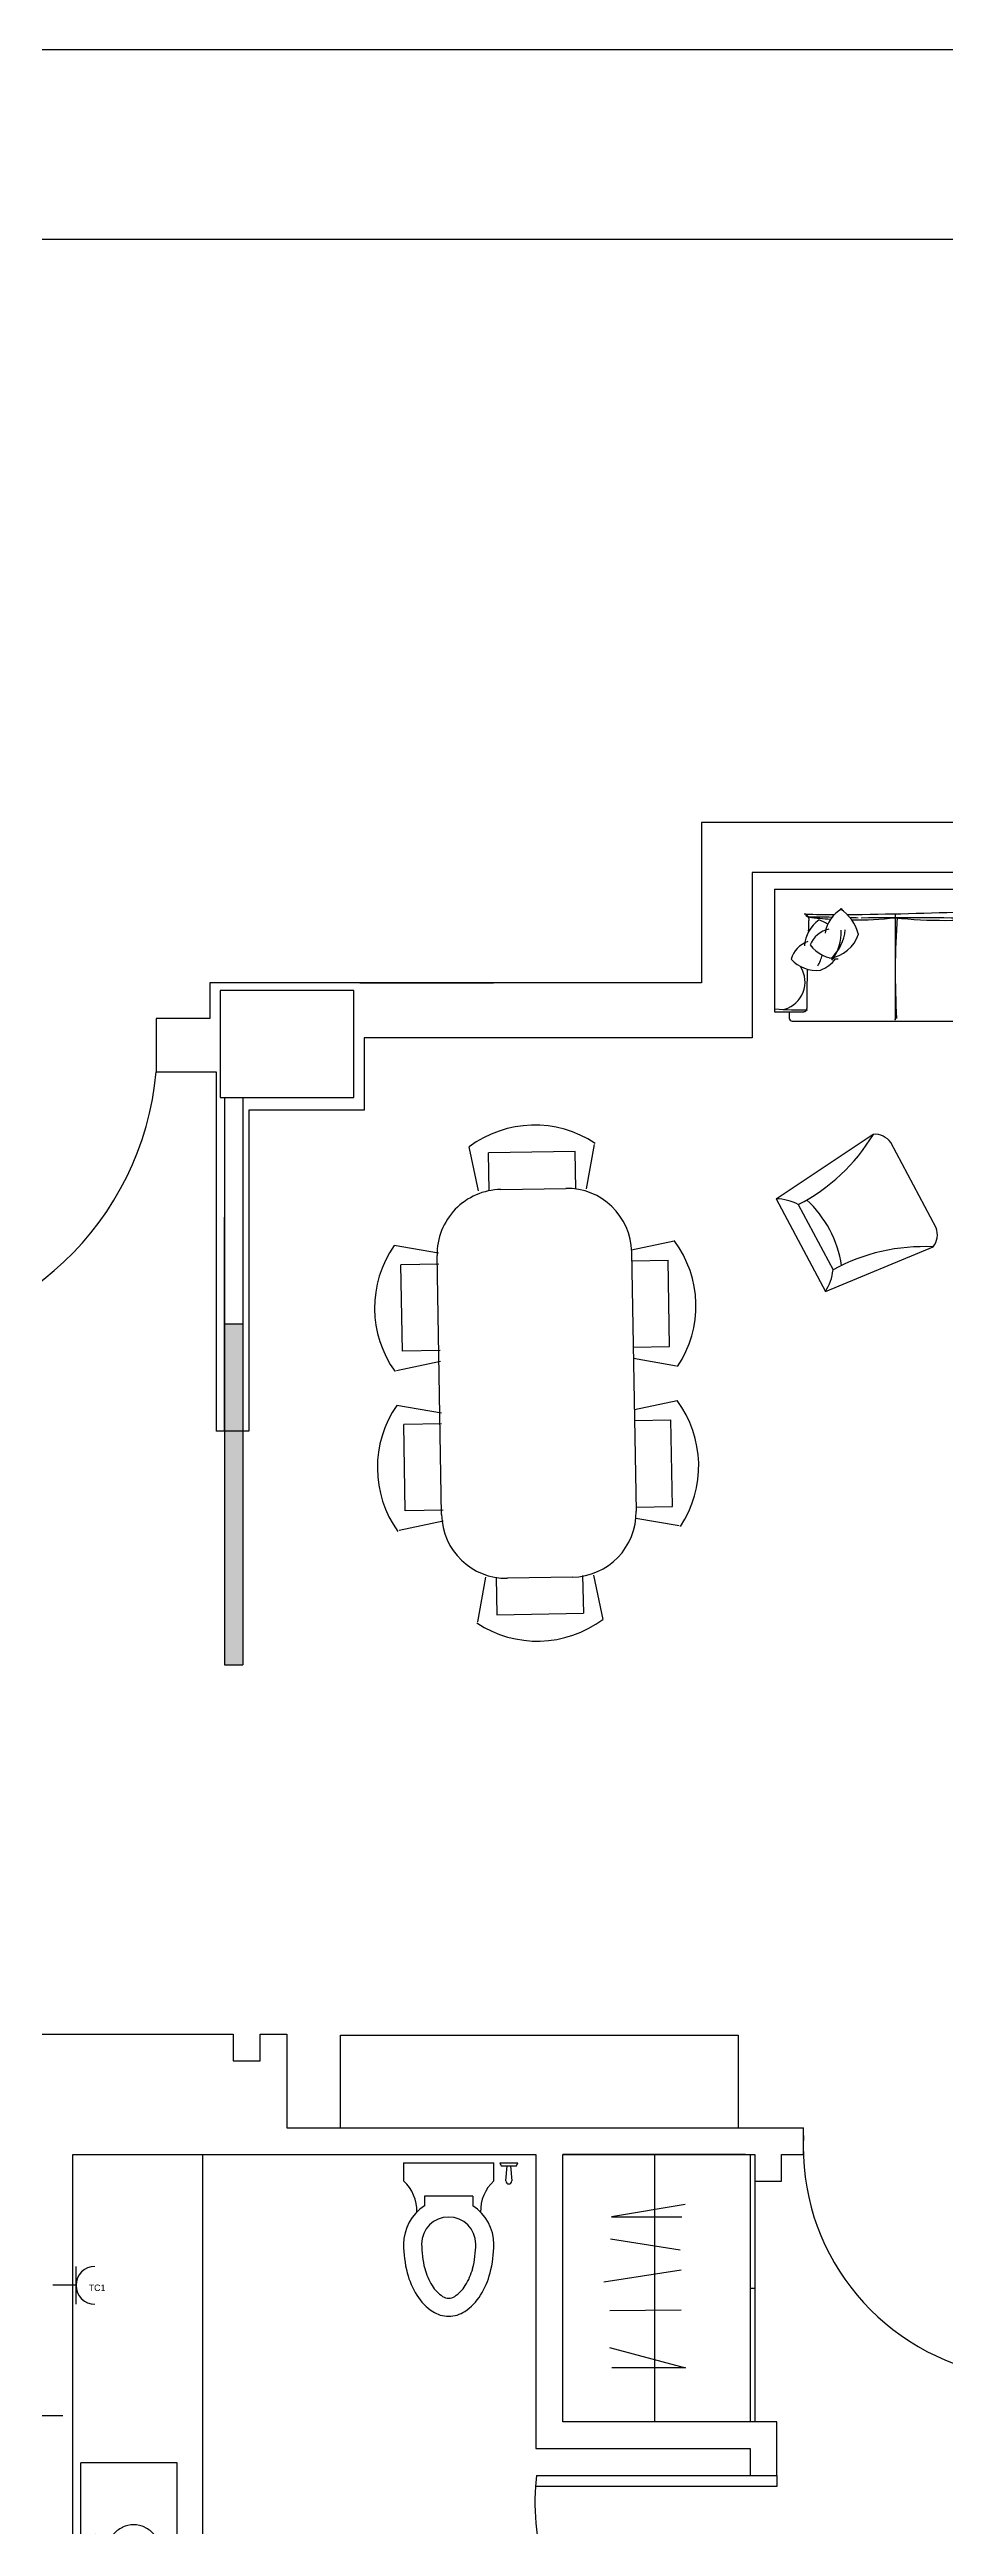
# Model space of a CAD drawing. Header units: millimetres. Extents: x 2377 to 4712, y -254 to 3188.
# Drawn here: x 2599.4 to 2670.3, y 1048.8 to 1244.8 of the extents above; entities that cross this region are included whole.
import ezdxf

# ---------------------------------------------------------------- set-up
doc = ezdxf.new("R2010")
doc.units = ezdxf.units.MM
doc.set_wipeout_variables(frame=1)
doc.layers.add('Enchufes', color=30, linetype='Continuous')
doc.layers.add('Mobiliario', color=254, linetype='Continuous')
doc.styles.get("Standard").update_dxf_attribs({"font": 'arial.ttf'})

# ---------------------------------------------------------------- blocks, each defined once
blk = doc.blocks.new('sl06-3')
blk.add_wipeout([(-1.097, 0), (-1.097, -0.785), (-1.004, -0.785), (-1.004, -0.826), (-0.998, -0.841), (-0.984, -0.846), (0.984, -0.846), (0.998, -0.841), (1.004, -0.826), (1.004, -0.785), (1.097, -0.785), (1.097, 0)])
for p, q in [((-1.097, 0), (0.187, 0)), ((-1.097, 0), (-1.097, -0.785)), ((1.097, 0), (0.187, 0)), ((1.097, 0), (1.097, -0.785)), ((-0.325, -0.163), (-0.325, -0.835)), ((0.325, -0.163), (0.325, -0.835)), ((-1.097, -0.785), (-0.911, -0.785)), ((-1.004, -0.785), (-1.004, -0.826)), ((1.097, -0.785), (0.911, -0.785)), ((1.004, -0.785), (1.004, -0.826)), ((-0.984, -0.846), (0.984, -0.846))]:
    blk.add_line(p, q)
for centre, radius, start, end in [((-0.561, -0.315), 0.216, 118.6365, 171.075), ((-0.832, -0.361), 0.281, 14.6616, 56.5316), ((-0.91, 27.813), 27.977, 270.565, 272.1795), ((0.331, 1.193), 1.348, 262.4802, 263.9065), ((0.044, 1.193), 1.348, 276.0935, 277.5198), ((0.779, 7.538), 7.701, 265.8451, 268.9224), ((0.832, -0.361), 0.281, 123.4684, 165.3384), ((0.561, -0.315), 0.216, 8.925, 61.3635), ((-0.911, -0.194), 0.0345, 350.3176, 84.0619), ((-0.69, -0.375), 0.216, 124.6365, 177.075), ((-0.734, 3.522), 3.685, 267.4551, 270.2867), ((-0.878, -0.16), 0.0199, 180, 270.2728), ((-3.416, -0.176), 2.538, 357.8878, 359.4607), ((-0.835, -7.469), 7.289, 89.1804, 90.3362), ((-0.582, 2.269), 2.466, 263.1189, 266.3413), ((-0.713, -0.421), 0.169, 102.9198, 157.8067), ((-0.909, -0.461), 0.281, 57.5154, 70.1262), ((-0.775, -0.218), 0.226, 277.5785, 341.9977), ((-0.925, -0.236), 0.281, 313.1105, 354.9805), ((-0.952, -0.282), 0.281, 322.0792, 3.9492), ((-0.835, -7.469), 7.289, 87.8611, 88.2702), ((-0.582, 2.269), 2.466, 269.4986, 276.0002), ((-0.253, -43.628), 43.444, 89.3664, 90.3826), ((4.318, -0.535), 4.643, 175.6133, 183.6304), ((0.003, 3.161), 3.361, 264.4086, 275.4919), ((0.423, -7.178), 6.994, 89.0148, 91.5985), ((4.967, -0.535), 4.643, 175.6133, 183.6304), ((0.587, 2.191), 2.389, 264.0009, 270.3979), ((0.775, -0.218), 0.226, 198.0023, 262.4215), ((0.835, -7.469), 7.289, 91.7298, 92.1389), ((0.925, -0.236), 0.281, 185.0195, 226.8895), ((0.952, -0.282), 0.281, 176.0508, 217.9208), ((0.734, 3.522), 3.685, 269.7133, 272.5449), ((0.835, -7.469), 7.289, 89.6638, 90.8196), ((0.587, 2.191), 2.389, 273.6594, 276.9846), ((0.713, -0.421), 0.169, 22.1933, 77.0802), ((0.909, -0.461), 0.281, 109.8738, 122.4846), ((0.69, -0.375), 0.216, 2.925, 55.3635), ((0.911, -0.194), 0.0345, 95.9381, 189.6824), ((3.416, -0.176), 2.538, 180.5393, 182.1122), ((0.878, -0.16), 0.0199, 269.7272, 0), ((-0.83, -0.496), 0.169, 108.9198, 163.8067), ((-0.828, -0.299), 0.222, 222.585, 276.1295), ((-0.691, -0.225), 0.222, 216.585, 270.1295), ((-1.063, -0.35), 0.281, 329.6739, 345.032), ((-0.886, -0.309), 0.226, 291.1732, 322.6277), ((0.691, -0.225), 0.222, 269.8705, 323.415), ((0.886, -0.309), 0.226, 217.3723, 248.8268), ((1.063, -0.35), 0.281, 194.968, 210.3261), ((0.828, -0.299), 0.222, 263.8705, 317.415), ((0.83, -0.496), 0.169, 16.1933, 71.0802), ((-1.081, -0.596), 0.179, 285.638, 32.2993), ((6.398, -0.722), 7.289, 178.3493, 180.3362), ((-6.398, -0.722), 7.289, 359.6638, 1.6507), ((1.081, -0.596), 0.179, 147.7007, 254.362), ((-0.927, 1.876), 2.649, 266.4089, 270.8584), ((-0.911, -0.765), 0.0199, 270, 0.2728), ((0.927, 1.876), 2.649, 269.1416, 273.5911), ((0.911, -0.765), 0.0199, 179.7272, 270), ((-0.984, -0.826), 0.0199, 180, 270), ((0.984, -0.826), 0.0199, 270, 0)]:
    blk.add_arc(centre, radius, start, end)
for p in [(-0.325, -0.835), (0.325, -0.835)]:
    blk.add_point(p)
blk = doc.blocks.new('sl06-1')
blk.add_wipeout([(0, -0.313), (0, 0.313), (0.691, 0.38), (0.722, 0.361), (0.74, 0.342), (0.75, 0.32), (0.76, 0.288), (0.76, -0.288), (0.751, -0.319), (0.736, -0.346), (0.712, -0.367), (0.691, -0.38)])
at = {"linetype": 'ByBlock'}
for p, q in [((0, 0.313), (0.691, 0.38)), ((0, 0.313), (0, -0.313)), ((0.1, 0.221), (0.1, -0.221)), ((0.76, -0.288), (0.76, 0.288)), ((0, -0.313), (0.691, -0.38))]:
    blk.add_line(p, q, dxfattribs=at)
for centre, radius, start, end in [((-0.146, 0.053), 0.298, 34.1973, 60.6083), ((0.114, 1.345), 1.125, 269.3185, 300.8671), ((0.643, 0.272), 0.118, 7.6143, 66.1255), ((-0.478, 0), 0.673, 340.7839, 19.2161), ((-0.146, -0.053), 0.298, 299.3917, 325.8027), ((0.114, -1.345), 1.125, 59.1329, 90.6815), ((0.643, -0.272), 0.118, 293.8745, 352.3857)]:
    blk.add_arc(centre, radius, start, end, dxfattribs=at)
blk = doc.blocks.new('bn04-7')
for p, q in [((0, 0), (0, -0.147)), ((-0.6, 0), (0.6, 0)), ((-0.6, -0.6), (-0.6, 0)), ((-0.058, -0.092), (-0.151, -0.092)), ((-0.122, -0.087), (-0.112, -0.087)), ((-0.122, -0.098), (-0.112, -0.098)), ((-0.1, -0.148), (-0.1, -0.045)), ((-0.033, -0.08), (-0.02, -0.271)), ((0.034, -0.086), (0.02, -0.271)), ((0.058, -0.092), (0.151, -0.092)), ((0.1, -0.148), (0.1, -0.045)), ((0.122, -0.087), (0.112, -0.087)), ((0.122, -0.098), (0.112, -0.098)), ((0.6, -0.6), (0.6, 0)), ((-0.005, -0.286), (0.005, -0.286)), ((-0.6, -0.6), (0.6, -0.6))]:
    blk.add_line(p, q)
for centre, radius in [((-0.1, -0.092), 0.0118), ((0.1, -0.092), 0.0118), ((0, -0.328), 0.03), ((0, -0.328), 0.02)]:
    blk.add_circle(centre, radius)
for centre, radius, start, end in [((-0.142, -0.092), 0.0118, 39.1354, 320.8646), ((-0.131, -0.083), 0.0025, 219.1354, 256.4029), ((-0.131, -0.101), 0.0025, 103.5971, 140.8646), ((-0.123, -0.049), 0.0381, 256.4029, 272.0458), ((-0.123, -0.136), 0.0381, 87.9542, 103.5971), ((-0.1, -0.092), 0.0299, 191.7173, 168.2827), ((-0.1, -0.092), 0.0235, 194.2864, 165.7136), ((-0.112, -0.084), 0.003, 270, 324.6965), ((-0.112, -0.101), 0.003, 35.3035, 90), ((0, -0.393), 0.249, 96.5773, 109.6169), ((0.055, -0.103), 0.0911, 153.0547, 165.3672), ((-0.006, -0.094), 0.0379, 104.9144, 122.742), ((0, -0.113), 0.0583, 90, 104.9144), ((0, -0.113), 0.0583, 75.0856, 90), ((0.005, -0.094), 0.0379, 57.258, 75.0856), ((-0.056, -0.103), 0.0911, 14.6328, 26.9453), ((0, -0.393), 0.249, 70.3831, 83.252), ((0.025, -0.085), 0.00867, 0, 32.7882), ((0.025, -0.085), 0.00867, 350.3449, 0), ((0.1, -0.092), 0.0299, 11.7173, 348.2827), ((0.1, -0.092), 0.0235, 14.2864, 345.7136), ((0.112, -0.084), 0.003, 215.3035, 270), ((0.112, -0.101), 0.003, 90, 144.6965), ((0.123, -0.049), 0.0381, 267.9542, 283.5971), ((0.123, -0.136), 0.0381, 76.4029, 92.0458), ((0.131, -0.083), 0.0025, 283.5971, 320.8646), ((0.131, -0.101), 0.0025, 39.1354, 76.4029), ((0.142, -0.092), 0.0118, 219.1354, 140.8646), ((-0.055, -0.328), 0.16, 154.2946, 180), ((-0.028, -0.341), 0.189, 130.7108, 154.2946), ((-0.011, -0.361), 0.216, 109.6169, 130.7108), ((-0.005, -0.271), 0.015, 180, 270), ((0.005, -0.271), 0.015, 270, 0), ((0.011, -0.361), 0.216, 49.2892, 70.3831), ((0.028, -0.341), 0.189, 25.7054, 49.2892), ((0.055, -0.328), 0.16, 0, 25.7054), ((-0.055, -0.328), 0.16, 180, 205.7054), ((-0.028, -0.315), 0.189, 205.7054, 229.2892), ((-0.011, -0.295), 0.216, 229.2892, 250.3831), ((0.011, -0.295), 0.216, 289.6169, 310.7108), ((0.028, -0.315), 0.189, 310.7108, 334.2946), ((0.055, -0.328), 0.16, 334.2946, 360), ((0, -0.264), 0.249, 250.3831, 270), ((0, -0.264), 0.249, 270, 289.6169)]:
    blk.add_arc(centre, radius, start, end)
blk = doc.blocks.new('bn34-3')
at = {"linetype": 'ByBlock'}
for p, q in [((-0.1765, 0), (-0.1765, -0.0706)), ((-0.1765, 0), (0.1765, 0)), ((0.1765, -0.0706), (0.1765, 0)), ((0.2, 0), (0.2706, 0)), ((0.2, 0), (0.2059, -0.0118)), ((0.2647, -0.0118), (0.2706, 0)), ((0.2059, -0.0118), (0.2647, -0.0118)), ((0.2235, -0.0706), (0.2294, -0.0118)), ((0.2412, -0.0118), (0.2471, -0.0706)), ((-0.0941, -0.1294), (-0.0941, -0.1684)), ((0.0941, -0.1294), (-0.0941, -0.1294)), ((0.0941, -0.1294), (0.0941, -0.1684))]:
    blk.add_line(p, q, dxfattribs=at)
for centre, radius, start, end in [((-0.2843, -0.1882), 0.1596, 358.33784, 47.48955), ((0.2843, -0.1882), 0.1596, 132.51045, 181.66216), ((0.2353, -0.0706), 0.0118, 180, 0), ((0, -0.3176), 0.1765, 122.23095, 180), ((0, -0.3176), 0.1765, 0, 57.76905), ((0, -0.3176), 0.1059, 0, 180), ((0.2737, -0.3176), 0.4502, 180.00004, 194.51425), ((0.2737, -0.3176), 0.3796, 180.00003, 194.51424), ((-0.2737, -0.3176), 0.3796, 345.48576, 359.99997), ((-0.2737, -0.3176), 0.4502, 345.48575, 359.99996), ((0.1387, -0.3526), 0.3108, 194.51426, 212.00539), ((0.1387, -0.3526), 0.2402, 194.51426, 212.0054), ((0.0535, -0.4059), 0.1397, 212.00541, 236.46587), ((-0.0535, -0.4059), 0.1397, 303.53413, 327.99459), ((-0.1387, -0.3526), 0.2402, 327.9946, 345.48574), ((-0.1387, -0.3526), 0.3108, 327.99461, 345.48574), ((0.0535, -0.4059), 0.2103, 212.00541, 236.46588), ((0, -0.4866), 0.1134, 236.46593, 269.99995), ((0, -0.4866), 0.0428, 236.46596, 269.99998), ((0, -0.4866), 0.0428, 270.00002, 303.53404), ((0, -0.4866), 0.1134, 270.00005, 303.53407), ((-0.0535, -0.4059), 0.2103, 303.53412, 327.99459)]:
    blk.add_arc(centre, radius, start, end, dxfattribs=at)

msp = doc.modelspace()

# ---------------------------------------------------------------- hatches: boundary and pattern name
at = {"transparency": 33554687}
h = msp.add_hatch(color=256, dxfattribs=at)
h.dxf.hatch_style = 1
h.paths.add_polyline_path([(2614.71, 1143.97), (2613.26, 1143.97), (2613.26, 1135.5), (2614.71, 1135.5)])
h = msp.add_hatch(color=256, dxfattribs=at)
h.dxf.hatch_style = 1
h.paths.add_polyline_path([(2614.71, 1135.5), (2613.26, 1135.5), (2613.26, 1117.01), (2614.71, 1117.01)])

# ---------------------------------------------------------------- linework, layer by layer
for p, q in [((2377.31, 1244.79), (2797.31, 1244.79)), ((2392.36, 1229.79), (2787.85, 1229.79)), ((2650.99, 1183.64), (2650.99, 1170.95)), ((2692.06, 1183.64), (2650.99, 1183.64)), ((2655, 1179.68), (2655, 1166.6)), ((2685.09, 1179.68), (2655, 1179.68)), ((2650.99, 1170.95), (2612.09, 1170.95)), ((2612.09, 1170.95), (2612.09, 1168.14)), ((2623.5, 1170.34), (2612.92, 1170.34)), ((2612.92, 1170.34), (2612.92, 1161.88)), ((2623.5, 1161.88), (2623.5, 1170.34)), ((2623.96, 1170.95), (2634.54, 1170.95)), ((2612.09, 1168.14), (2607.86, 1168.14)), ((2607.86, 1168.14), (2607.86, 1163.91)), ((2655, 1166.6), (2624.3, 1166.6)), ((2624.3, 1166.6), (2624.3, 1160.89)), ((2607.86, 1163.91), (2612.6, 1163.91)), ((2612.6, 1163.91), (2612.6, 1135.5)), ((2612.92, 1161.88), (2623.5, 1161.88)), ((2613.26, 1161.88), (2613.26, 1135.5)), ((2614.71, 1161.88), (2614.71, 1135.5)), ((2624.3, 1160.89), (2615.19, 1160.89)), ((2615.19, 1160.89), (2615.19, 1135.5)), ((2613.26, 1135.5), (2613.26, 1152.43)), ((2613.26, 1135.5), (2613.26, 1143.97)), ((2613.26, 1143.97), (2614.71, 1143.97)), ((2614.71, 1135.5), (2612.6, 1135.5)), ((2613.26, 1135.5), (2613.26, 1117.01)), ((2615.19, 1135.5), (2614.71, 1135.5)), ((2614.71, 1135.5), (2614.71, 1117.01)), ((2613.26, 1117.01), (2614.71, 1117.01)), ((2582.23, 1087.78), (2613.96, 1087.78)), ((2613.96, 1087.78), (2613.96, 1085.67)), ((2616.08, 1085.67), (2616.08, 1087.78)), ((2616.08, 1087.78), (2618.19, 1087.78)), ((2618.19, 1087.78), (2618.19, 1080.38)), ((2613.96, 1085.67), (2616.08, 1085.67)), ((2618.19, 1080.38), (2659.05, 1080.38)), ((2659.05, 1078.26), (2659.05, 1080.38)), ((2659.05, 1078.26), (2659.05, 1080.38)), ((2601.27, 1013.27), (2601.27, 1078.26)), ((2601.27, 1078.26), (2637.89, 1078.26)), ((2637.89, 1078.26), (2637.89, 1055)), ((2640.01, 1057.11), (2640.01, 1078.26)), ((2640.01, 1078.26), (2655.2, 1078.26)), ((2652.7, 1078.26), (2640.01, 1078.26)), ((2654.46, 1078.26), (2647.27, 1078.26)), ((2647.27, 1078.26), (2647.27, 1057.11)), ((2652.7, 1078.26), (2654.82, 1078.26)), ((2654.84, 1078.26), (2654.84, 1057.11)), ((2655.2, 1078.26), (2655.2, 1076.15)), ((2655.2, 1078.26), (2655.2, 1057.11)), ((2657.31, 1078.26), (2659.05, 1078.26)), ((2657.31, 1076.15), (2657.31, 1078.26)), ((2657.31, 1078.26), (2659.05, 1078.26)), ((2655.2, 1076.15), (2657.31, 1076.15)), ((2649.69, 1074.3), (2643.87, 1073.34)), ((2643.87, 1073.34), (2649.42, 1073.34)), ((2643.79, 1071.59), (2649.3, 1070.73)), ((2649.37, 1069.11), (2643.27, 1068.18)), ((2654.84, 1067.69), (2655.2, 1067.69)), ((2649.38, 1065.95), (2643.73, 1065.91)), ((2643.71, 1063.01), (2649.71, 1061.39)), ((2649.71, 1061.39), (2643.89, 1061.39)), ((2656.93, 1057.11), (2640.01, 1057.11)), ((2652.7, 1057.11), (2640.01, 1057.11)), ((2656.93, 1052.88), (2656.93, 1057.11)), ((2637.89, 1055), (2654.82, 1055)), ((2654.82, 1055), (2654.82, 1055)), ((2654.82, 1055), (2654.82, 1052.88)), ((2654.82, 1052.88), (2656.93, 1052.88))]:
    msp.add_line(p, q, dxfattribs=at)
at = {"layer": 'Enchufes', "transparency": 33554687}
for p, q in [((2601.52, 1066.42), (2601.52, 1069.41)), ((2601.52, 1067.92), (2599.7, 1067.92)), ((2598.67, 1057.61), (2600.49, 1057.61))]:
    msp.add_line(p, q, dxfattribs=at)
msp.add_arc((2603.02, 1067.92), 1.5, 89.9999, 269.9999, dxfattribs=at)
at = {"layer": 'Mobiliario', "transparency": 33554687}
for p, q in [((2641.89, 1154.65), (2642.51, 1158.16)), ((2633.35, 1154.5), (2632.61, 1157.99)), ((2640.98, 1157.62), (2634.15, 1157.5)), ((2634.2, 1154.51), (2634.15, 1157.5)), ((2641.04, 1154.63), (2640.98, 1157.62)), ((2635.11, 1154.61), (2640.24, 1154.7)), ((2645.44, 1149.84), (2648.83, 1150.56)), ((2630.19, 1149.56), (2626.67, 1150.17)), ((2630.2, 1148.7), (2627.21, 1148.65)), ((2627.33, 1141.82), (2627.21, 1148.65)), ((2630.43, 1128.89), (2630.08, 1149.39)), ((2645.45, 1149.66), (2645.81, 1129.16)), ((2645.46, 1148.97), (2648.34, 1149.02)), ((2648.46, 1142.19), (2648.34, 1149.02)), ((2630.34, 1141.01), (2626.85, 1140.27)), ((2630.32, 1141.87), (2627.33, 1141.82)), ((2645.58, 1142.14), (2648.46, 1142.19)), ((2645.6, 1141.26), (2649, 1140.66)), ((2630.41, 1136.91), (2626.89, 1137.53)), ((2645.67, 1137.2), (2649.05, 1137.92)), ((2630.42, 1136.06), (2627.43, 1136.01)), ((2627.55, 1129.18), (2627.43, 1136.01)), ((2645.68, 1136.33), (2648.56, 1136.38)), ((2648.68, 1129.54), (2648.56, 1136.38)), ((2630.54, 1129.23), (2627.55, 1129.18)), ((2645.8, 1129.49), (2648.68, 1129.54)), ((2630.56, 1128.37), (2627.07, 1127.63)), ((2645.79, 1128.62), (2649.22, 1128.02)), ((2633.9, 1123.94), (2633.28, 1120.42)), ((2634.75, 1123.95), (2634.8, 1120.96)), ((2640.77, 1123.95), (2635.65, 1123.86)), ((2641.58, 1124.07), (2641.64, 1121.08)), ((2642.44, 1124.09), (2643.18, 1120.6)), ((2634.8, 1120.96), (2641.64, 1121.08)), ((2622.44, 1080.38), (2622.44, 1087.7)), ((2622.44, 1087.7), (2653.89, 1087.7)), ((2653.89, 1087.7), (2653.89, 1080.38)), ((2611.56, 1029.66), (2611.56, 1078.26)), ((2637.94, 1052.88), (2637.86, 1052)), ((2637.94, 1052.88), (2656.93, 1052.88)), ((2656.93, 1052.88), (2656.93, 1052)), ((2656.93, 1052), (2637.86, 1052))]:
    msp.add_line(p, q, dxfattribs=at)
for centre, radius, start, end in [((2584.4, 1166.03), 23.56, 271.8108, 354.8483), ((2637.78, 1151.04), 8.66, 56.419, 126.698), ((2635.2, 1149.48), 5.13, 91, 181), ((2640.33, 1149.57), 5.13, 1, 91), ((2641.88, 1145.39), 8.66, 326.419, 36.698), ((2633.79, 1145.24), 8.66, 145.302, 215.581), ((2634.01, 1132.6), 8.66, 145.302, 215.581), ((2642.1, 1132.74), 8.66, 326.419, 36.698), ((2635.56, 1128.98), 5.13, 181, 271), ((2640.68, 1129.07), 5.13, 271, 1), ((2638, 1127.54), 8.66, 236.419, 306.698), ((2677.28, 1078.87), 18.26, 177.1933, 257.7541), ((2655.87, 1050.68), 18.06, 175.8007, 273.3575)]:
    msp.add_arc(centre, radius, start, end, dxfattribs=at)

# ---------------------------------------------------------------- block references
for name, p, xscale, yscale, zscale in [('sl06-3', (2670.31, 1178.37), 12.34706539895312, 12.34706539895312, 12.34706539895312), ('bn34-3', (2630.99, 1077.6), 20.21131072990819, 20.21131072990819, 20.21131072990819)]:
    msp.add_blockref(name, p, dxfattribs=dict(at, xscale=xscale, yscale=yscale, zscale=zscale))
for name, p, xscale, yscale, zscale, rotation in [('sl06-1', (2658.83, 1150.21), 13.28380555304328, 13.28380555304328, 13.28380555304328, 27.99617289853153), ('bn04-7', (2601.91, 1046.25), 12.70154134341856, 12.70154134341856, 12.70154134341856, 90)]:
    msp.add_blockref(name, p, dxfattribs=dict(at, xscale=xscale, yscale=yscale, zscale=zscale, rotation=rotation))

# ---------------------------------------------------------------- texts
at = {"layer": 'Enchufes', "transparency": 33554687, "insert": (2602.52, 1067.98), "char_height": 0.505, "attachment_point": 1}
msp.add_mtext_dynamic_manual_height_columns('TC1', width=1.7914, gutter_width=2.53, heights=[0], dxfattribs=at)

doc.saveas('drawing.dxf')
